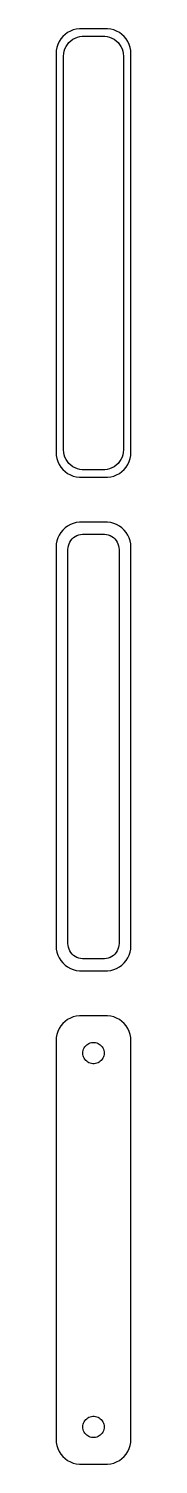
# Model space of a CAD drawing. Header units: metres. Extents: x -8 to 8, y 252 to 540.
import ezdxf

# ---------------------------------------------------------------- set-up
doc = ezdxf.new("R2010")
doc.units = ezdxf.units.M

msp = doc.modelspace()

# ---------------------------------------------------------------- linework, layer by layer
for p, q in [((-5.68712, 538.853), (-6.14484, 538.423)), ((-5.17912, 539.222), (-5.68712, 538.853)), ((-4.62889, 539.524), (-5.17912, 539.222)), ((-4.04507, 539.755), (-4.62889, 539.524)), ((-3.4369, 539.911), (-4.04507, 539.755)), ((-2.81395, 539.99), (-3.4369, 539.911)), ((2.81395, 539.99), (-2.81395, 539.99)), ((3.4369, 539.911), (2.81395, 539.99)), ((4.04507, 539.755), (3.4369, 539.911)), ((4.62889, 539.524), (4.04507, 539.755)), ((5.17912, 539.222), (4.62889, 539.524)), ((5.68712, 538.853), (5.17912, 539.222)), ((6.14484, 538.423), (5.68712, 538.853)), ((-7.34291, 536.243), (-7.46057, 535.627)), ((-7.14888, 536.841), (-7.34291, 536.243)), ((-6.88153, 537.409), (-7.14888, 536.841)), ((-6.54507, 537.939), (-6.88153, 537.409)), ((-6.14484, 538.423), (-6.54507, 537.939)), ((-5.87433, 535.495), (-5.7191, 535.972)), ((-5.7191, 535.972), (-5.50522, 536.427)), ((-5.50522, 536.427), (-5.23605, 536.851)), ((-5.23605, 536.851), (-4.91586, 537.238)), ((-4.91586, 537.238), (-4.54968, 537.582)), ((-4.54968, 537.582), (-4.1433, 537.877)), ((-4.1433, 537.877), (-3.70311, 538.119)), ((-3.70311, 538.119), (-3.23605, 538.304)), ((-3.23605, 538.304), (-2.74951, 538.429)), ((-2.74951, 538.429), (-2.25116, 538.492)), ((-2.25116, 538.492), (2.25116, 538.492)), ((2.25116, 538.492), (2.74951, 538.429)), ((2.74951, 538.429), (3.23605, 538.304)), ((3.23605, 538.304), (3.70311, 538.119)), ((3.70311, 538.119), (4.1433, 537.877)), ((4.1433, 537.877), (4.54968, 537.582)), ((4.54968, 537.582), (4.91586, 537.238)), ((4.91586, 537.238), (5.23605, 536.851)), ((5.23605, 536.851), (5.50522, 536.427)), ((5.50522, 536.427), (5.7191, 535.972)), ((5.7191, 535.972), (5.87433, 535.495)), ((6.54507, 537.939), (6.14484, 538.423)), ((6.88153, 537.409), (6.54507, 537.939)), ((7.14888, 536.841), (6.88153, 537.409)), ((7.34291, 536.243), (7.14888, 536.841)), ((7.46057, 535.627), (7.34291, 536.243)), ((-7.46057, 535.627), (-7.5, 535)), ((-7.5, 535), (-7.5, 455)), ((-6, 534.5), (-5.96844, 535.001)), ((-6, 455.5), (-6, 534.5)), ((-5.96844, 535.001), (-5.87433, 535.495)), ((5.87433, 535.495), (5.96844, 535.001)), ((5.96844, 535.001), (6, 534.5)), ((6, 534.5), (6, 455.5)), ((7.5, 535), (7.46057, 535.627)), ((7.5, 455), (7.5, 535)), ((-5.96844, 454.999), (-6, 455.5)), ((6, 455.5), (5.96844, 454.999)), ((-7.5, 455), (-7.46057, 454.373)), ((-7.46057, 454.373), (-7.34291, 453.757)), ((-7.34291, 453.757), (-7.14888, 453.159)), ((-7.14888, 453.159), (-6.88153, 452.591)), ((-6.88153, 452.591), (-6.54507, 452.061)), ((-5.87433, 454.505), (-5.96844, 454.999)), ((-5.7191, 454.028), (-5.87433, 454.505)), ((-5.50522, 453.573), (-5.7191, 454.028)), ((-5.23605, 453.149), (-5.50522, 453.573)), ((-4.91586, 452.762), (-5.23605, 453.149)), ((-4.54968, 452.418), (-4.91586, 452.762)), ((-4.1433, 452.123), (-4.54968, 452.418)), ((4.54968, 452.418), (4.1433, 452.123)), ((4.91586, 452.762), (4.54968, 452.418)), ((5.23605, 453.149), (4.91586, 452.762)), ((5.50522, 453.573), (5.23605, 453.149)), ((5.7191, 454.028), (5.50522, 453.573)), ((5.87433, 454.505), (5.7191, 454.028)), ((5.96844, 454.999), (5.87433, 454.505)), ((6.54507, 452.061), (6.88153, 452.591)), ((6.88153, 452.591), (7.14888, 453.159)), ((7.14888, 453.159), (7.34291, 453.757)), ((7.34291, 453.757), (7.46057, 454.373)), ((7.46057, 454.373), (7.5, 455)), ((-6.54507, 452.061), (-6.14484, 451.577)), ((-6.14484, 451.577), (-5.68712, 451.147)), ((-5.68712, 451.147), (-5.17912, 450.778)), ((-5.17912, 450.778), (-4.62889, 450.476)), ((-4.62889, 450.476), (-4.04507, 450.245)), ((-3.70311, 451.881), (-4.1433, 452.123)), ((-4.04507, 450.245), (-3.4369, 450.089)), ((-3.23605, 451.696), (-3.70311, 451.881)), ((-3.4369, 450.089), (-2.81395, 450.01)), ((-2.74951, 451.571), (-3.23605, 451.696)), ((-2.81395, 450.01), (2.81395, 450.01)), ((-2.25116, 451.508), (-2.74951, 451.571)), ((2.25116, 451.508), (-2.25116, 451.508)), ((2.74951, 451.571), (2.25116, 451.508)), ((3.23605, 451.696), (2.74951, 451.571)), ((2.81395, 450.01), (3.4369, 450.089)), ((3.70311, 451.881), (3.23605, 451.696)), ((3.4369, 450.089), (4.04507, 450.245)), ((4.1433, 452.123), (3.70311, 451.881)), ((4.04507, 450.245), (4.62889, 450.476)), ((4.62889, 450.476), (5.17912, 450.778)), ((5.17912, 450.778), (5.68712, 451.147)), ((5.68712, 451.147), (6.14484, 451.577)), ((6.14484, 451.577), (6.54507, 452.061)), ((-4.04507, 440.755), (-4.62889, 440.524)), ((-3.4369, 440.911), (-4.04507, 440.755)), ((-2.81395, 440.99), (-3.4369, 440.911)), ((2.81395, 440.99), (-2.81395, 440.99)), ((3.4369, 440.911), (2.81395, 440.99)), ((4.04507, 440.755), (3.4369, 440.911)), ((4.62889, 440.524), (4.04507, 440.755)), ((-7.14888, 437.841), (-7.34291, 437.243)), ((-6.88153, 438.409), (-7.14888, 437.841)), ((-6.54507, 438.939), (-6.88153, 438.409)), ((-6.14484, 439.423), (-6.54507, 438.939)), ((-5.68712, 439.853), (-6.14484, 439.423)), ((-5.17912, 440.222), (-5.68712, 439.853)), ((-4.62889, 440.524), (-5.17912, 440.222)), ((-4.26921, 437.631), (-3.98424, 437.899)), ((-3.98424, 437.899), (-3.66798, 438.128)), ((-3.66798, 438.128), (-3.32541, 438.317)), ((-3.32541, 438.317), (-2.96194, 438.461)), ((-2.96194, 438.461), (-2.5833, 438.558)), ((-2.5833, 438.558), (-2.19545, 438.607)), ((-2.19545, 438.607), (2.19545, 438.607)), ((2.19545, 438.607), (2.5833, 438.558)), ((2.5833, 438.558), (2.96194, 438.461)), ((2.96194, 438.461), (3.32541, 438.317)), ((3.32541, 438.317), (3.66798, 438.128)), ((3.66798, 438.128), (3.98424, 437.899)), ((3.98424, 437.899), (4.26921, 437.631)), ((5.17912, 440.222), (4.62889, 440.524)), ((5.68712, 439.853), (5.17912, 440.222)), ((6.14484, 439.423), (5.68712, 439.853)), ((6.54507, 438.939), (6.14484, 439.423)), ((6.88153, 438.409), (6.54507, 438.939)), ((7.14888, 437.841), (6.88153, 438.409)), ((7.34291, 437.243), (7.14888, 437.841)), ((-7.46057, 436.627), (-7.5, 436)), ((-7.5, 436), (-7.5, 356)), ((-7.34291, 437.243), (-7.46057, 436.627)), ((-5.11292, 435.5), (-5.08836, 435.89)), ((-5.11292, 356.5), (-5.11292, 435.5)), ((-5.08836, 435.89), (-5.01512, 436.274)), ((-5.01512, 436.274), (-4.89432, 436.646)), ((-4.89432, 436.646), (-4.72786, 437)), ((-4.72786, 437), (-4.5184, 437.33)), ((-4.5184, 437.33), (-4.26921, 437.631)), ((4.26921, 437.631), (4.5184, 437.33)), ((4.5184, 437.33), (4.72786, 437)), ((4.72786, 437), (4.89432, 436.646)), ((4.89432, 436.646), (5.01512, 436.274)), ((5.01512, 436.274), (5.08836, 435.89)), ((5.08836, 435.89), (5.11292, 435.5)), ((5.11292, 435.5), (5.11292, 356.5)), ((7.46057, 436.627), (7.34291, 437.243)), ((7.5, 436), (7.46057, 436.627)), ((7.5, 356), (7.5, 436)), ((-7.5, 356), (-7.46057, 355.373)), ((-7.46057, 355.373), (-7.34291, 354.757)), ((-7.34291, 354.757), (-7.14888, 354.159)), ((-5.08836, 356.11), (-5.11292, 356.5)), ((-5.01512, 355.726), (-5.08836, 356.11)), ((-4.89432, 355.354), (-5.01512, 355.726)), ((-4.72786, 355), (-4.89432, 355.354)), ((-4.5184, 354.67), (-4.72786, 355)), ((-4.26921, 354.369), (-4.5184, 354.67)), ((-3.98424, 354.101), (-4.26921, 354.369)), ((4.26921, 354.369), (3.98424, 354.101)), ((4.5184, 354.67), (4.26921, 354.369)), ((4.72786, 355), (4.5184, 354.67)), ((4.89432, 355.354), (4.72786, 355)), ((5.01512, 355.726), (4.89432, 355.354)), ((5.08836, 356.11), (5.01512, 355.726)), ((5.11292, 356.5), (5.08836, 356.11)), ((7.14888, 354.159), (7.34291, 354.757)), ((7.34291, 354.757), (7.46057, 355.373)), ((7.46057, 355.373), (7.5, 356)), ((-7.14888, 354.159), (-6.88153, 353.591)), ((-6.88153, 353.591), (-6.54507, 353.061)), ((-6.54507, 353.061), (-6.14484, 352.577)), ((-6.14484, 352.577), (-5.68712, 352.147)), ((-5.68712, 352.147), (-5.17912, 351.778)), ((-5.17912, 351.778), (-4.62889, 351.476)), ((-4.62889, 351.476), (-4.04507, 351.245)), ((-3.66798, 353.872), (-3.98424, 354.101)), ((-3.32541, 353.683), (-3.66798, 353.872)), ((-2.96194, 353.539), (-3.32541, 353.683)), ((-2.5833, 353.442), (-2.96194, 353.539)), ((-2.19545, 353.393), (-2.5833, 353.442)), ((2.19545, 353.393), (-2.19545, 353.393)), ((2.5833, 353.442), (2.19545, 353.393)), ((2.96194, 353.539), (2.5833, 353.442)), ((3.32541, 353.683), (2.96194, 353.539)), ((3.66798, 353.872), (3.32541, 353.683)), ((3.98424, 354.101), (3.66798, 353.872)), ((4.04507, 351.245), (4.62889, 351.476)), ((4.62889, 351.476), (5.17912, 351.778)), ((5.17912, 351.778), (5.68712, 352.147)), ((5.68712, 352.147), (6.14484, 352.577)), ((6.14484, 352.577), (6.54507, 353.061)), ((6.54507, 353.061), (6.88153, 353.591)), ((6.88153, 353.591), (7.14888, 354.159)), ((-4.04507, 351.245), (-3.4369, 351.089)), ((-3.4369, 351.089), (-2.81395, 351.01)), ((-2.81395, 351.01), (2.81395, 351.01)), ((2.81395, 351.01), (3.4369, 351.089)), ((3.4369, 351.089), (4.04507, 351.245)), ((-6.54507, 339.939), (-6.88153, 339.409)), ((-6.14484, 340.423), (-6.54507, 339.939)), ((-5.68712, 340.853), (-6.14484, 340.423)), ((-5.17912, 341.222), (-5.68712, 340.853)), ((-4.62889, 341.524), (-5.17912, 341.222)), ((-4.04507, 341.755), (-4.62889, 341.524)), ((-3.4369, 341.911), (-4.04507, 341.755)), ((-2.81395, 341.99), (-3.4369, 341.911)), ((2.81395, 341.99), (-2.81395, 341.99)), ((3.4369, 341.911), (2.81395, 341.99)), ((4.04507, 341.755), (3.4369, 341.911)), ((4.62889, 341.524), (4.04507, 341.755)), ((5.17912, 341.222), (4.62889, 341.524)), ((5.68712, 340.853), (5.17912, 341.222)), ((6.14484, 340.423), (5.68712, 340.853)), ((6.54507, 339.939), (6.14484, 340.423)), ((6.88153, 339.409), (6.54507, 339.939)), ((-7.46057, 337.627), (-7.5, 337)), ((-7.5, 337), (-7.5, 257)), ((-7.34291, 338.243), (-7.46057, 337.627)), ((-7.14888, 338.841), (-7.34291, 338.243)), ((-6.88153, 339.409), (-7.14888, 338.841)), ((7.14888, 338.841), (6.88153, 339.409)), ((7.34291, 338.243), (7.14888, 338.841)), ((7.46057, 337.627), (7.34291, 338.243)), ((7.5, 337), (7.46057, 337.627)), ((7.5, 257), (7.5, 337)), ((-2.13528, 334.5), (-2.11845, 334.768)), ((-2.11845, 334.232), (-2.13528, 334.5)), ((-2.11845, 334.768), (-2.06821, 335.031)), ((-2.06821, 333.969), (-2.11845, 334.232)), ((-2.06821, 335.031), (-1.98534, 335.286)), ((-1.98534, 335.286), (-1.87117, 335.529)), ((-1.87117, 335.529), (-1.72748, 335.755)), ((-1.72748, 335.755), (-1.55655, 335.962)), ((-1.55655, 335.962), (-1.36108, 336.145)), ((-1.36108, 336.145), (-1.14413, 336.303)), ((-1.14413, 336.303), (-0.909149, 336.432)), ((-0.909149, 336.432), (-0.659836, 336.531)), ((-0.659836, 336.531), (-0.400101, 336.597)), ((-0.400101, 336.597), (-0.134064, 336.631)), ((-0.134064, 336.631), (0.134064, 336.631)), ((0.134064, 336.631), (0.400101, 336.597)), ((0.400101, 336.597), (0.659836, 336.531)), ((0.659836, 336.531), (0.909149, 336.432)), ((0.909149, 336.432), (1.14413, 336.303)), ((1.14413, 336.303), (1.36108, 336.145)), ((1.36108, 336.145), (1.55655, 335.962)), ((1.55655, 335.962), (1.72748, 335.755)), ((1.72748, 335.755), (1.87117, 335.529)), ((1.87117, 335.529), (1.98534, 335.286)), ((1.98534, 335.286), (2.06821, 335.031)), ((2.06821, 335.031), (2.11845, 334.768)), ((2.11845, 334.232), (2.06821, 333.969)), ((2.11845, 334.768), (2.13528, 334.5)), ((2.13528, 334.5), (2.11845, 334.232)), ((-1.98534, 333.714), (-2.06821, 333.969)), ((-1.87117, 333.471), (-1.98534, 333.714)), ((-1.72748, 333.245), (-1.87117, 333.471)), ((-1.55655, 333.038), (-1.72748, 333.245)), ((-1.36108, 332.855), (-1.55655, 333.038)), ((-1.14413, 332.697), (-1.36108, 332.855)), ((-0.909149, 332.568), (-1.14413, 332.697)), ((-0.659836, 332.469), (-0.909149, 332.568)), ((-0.400101, 332.403), (-0.659836, 332.469)), ((-0.134064, 332.369), (-0.400101, 332.403)), ((0.134064, 332.369), (-0.134064, 332.369)), ((0.400101, 332.403), (0.134064, 332.369)), ((0.659836, 332.469), (0.400101, 332.403)), ((0.909149, 332.568), (0.659836, 332.469)), ((1.14413, 332.697), (0.909149, 332.568)), ((1.36108, 332.855), (1.14413, 332.697)), ((1.55655, 333.038), (1.36108, 332.855)), ((1.72748, 333.245), (1.55655, 333.038)), ((1.87117, 333.471), (1.72748, 333.245)), ((1.98534, 333.714), (1.87117, 333.471)), ((2.06821, 333.969), (1.98534, 333.714)), ((-2.13528, 259.5), (-2.11845, 259.768)), ((-2.11845, 259.232), (-2.13528, 259.5)), ((-2.11845, 259.768), (-2.06821, 260.031)), ((-2.06821, 258.969), (-2.11845, 259.232)), ((-2.06821, 260.031), (-1.98534, 260.286)), ((-1.98534, 260.286), (-1.87117, 260.529)), ((-1.87117, 260.529), (-1.72748, 260.755)), ((-1.72748, 260.755), (-1.55655, 260.962)), ((-1.55655, 260.962), (-1.36108, 261.145)), ((-1.36108, 261.145), (-1.14413, 261.303)), ((-1.14413, 261.303), (-0.909149, 261.432)), ((-0.909149, 261.432), (-0.659836, 261.531)), ((-0.659836, 261.531), (-0.400101, 261.597)), ((-0.400101, 261.597), (-0.134064, 261.631)), ((-0.134064, 261.631), (0.134064, 261.631)), ((0.134064, 261.631), (0.400101, 261.597)), ((0.400101, 261.597), (0.659836, 261.531)), ((0.659836, 261.531), (0.909149, 261.432)), ((0.909149, 261.432), (1.14413, 261.303)), ((1.14413, 261.303), (1.36108, 261.145)), ((1.36108, 261.145), (1.55655, 260.962)), ((1.55655, 260.962), (1.72748, 260.755)), ((1.72748, 260.755), (1.87117, 260.529)), ((1.87117, 260.529), (1.98534, 260.286)), ((1.98534, 260.286), (2.06821, 260.031)), ((2.06821, 260.031), (2.11845, 259.768)), ((2.11845, 259.232), (2.06821, 258.969)), ((2.11845, 259.768), (2.13528, 259.5)), ((2.13528, 259.5), (2.11845, 259.232)), ((-7.5, 257), (-7.46057, 256.373)), ((-7.46057, 256.373), (-7.34291, 255.757)), ((-1.98534, 258.714), (-2.06821, 258.969)), ((-1.87117, 258.471), (-1.98534, 258.714)), ((-1.72748, 258.245), (-1.87117, 258.471)), ((-1.55655, 258.038), (-1.72748, 258.245)), ((-1.36108, 257.855), (-1.55655, 258.038)), ((-1.14413, 257.697), (-1.36108, 257.855)), ((-0.909149, 257.568), (-1.14413, 257.697)), ((-0.659836, 257.469), (-0.909149, 257.568)), ((-0.400101, 257.403), (-0.659836, 257.469)), ((-0.134064, 257.369), (-0.400101, 257.403)), ((0.134064, 257.369), (-0.134064, 257.369)), ((0.400101, 257.403), (0.134064, 257.369)), ((0.659836, 257.469), (0.400101, 257.403)), ((0.909149, 257.568), (0.659836, 257.469)), ((1.14413, 257.697), (0.909149, 257.568)), ((1.36108, 257.855), (1.14413, 257.697)), ((1.55655, 258.038), (1.36108, 257.855)), ((1.72748, 258.245), (1.55655, 258.038)), ((1.87117, 258.471), (1.72748, 258.245)), ((1.98534, 258.714), (1.87117, 258.471)), ((2.06821, 258.969), (1.98534, 258.714)), ((7.34291, 255.757), (7.46057, 256.373)), ((7.46057, 256.373), (7.5, 257)), ((-7.34291, 255.757), (-7.14888, 255.159)), ((-7.14888, 255.159), (-6.88153, 254.591)), ((-6.88153, 254.591), (-6.54507, 254.061)), ((-6.54507, 254.061), (-6.14484, 253.577)), ((-6.14484, 253.577), (-5.68712, 253.147)), ((5.68712, 253.147), (6.14484, 253.577)), ((6.14484, 253.577), (6.54507, 254.061)), ((6.54507, 254.061), (6.88153, 254.591)), ((6.88153, 254.591), (7.14888, 255.159)), ((7.14888, 255.159), (7.34291, 255.757)), ((-5.68712, 253.147), (-5.17912, 252.778)), ((-5.17912, 252.778), (-4.62889, 252.476)), ((-4.62889, 252.476), (-4.04507, 252.245)), ((-4.04507, 252.245), (-3.4369, 252.089)), ((-3.4369, 252.089), (-2.81395, 252.01)), ((-2.81395, 252.01), (2.81395, 252.01)), ((2.81395, 252.01), (3.4369, 252.089)), ((3.4369, 252.089), (4.04507, 252.245)), ((4.04507, 252.245), (4.62889, 252.476)), ((4.62889, 252.476), (5.17912, 252.778)), ((5.17912, 252.778), (5.68712, 253.147))]:
    msp.add_line(p, q)

doc.saveas('drawing.dxf')
